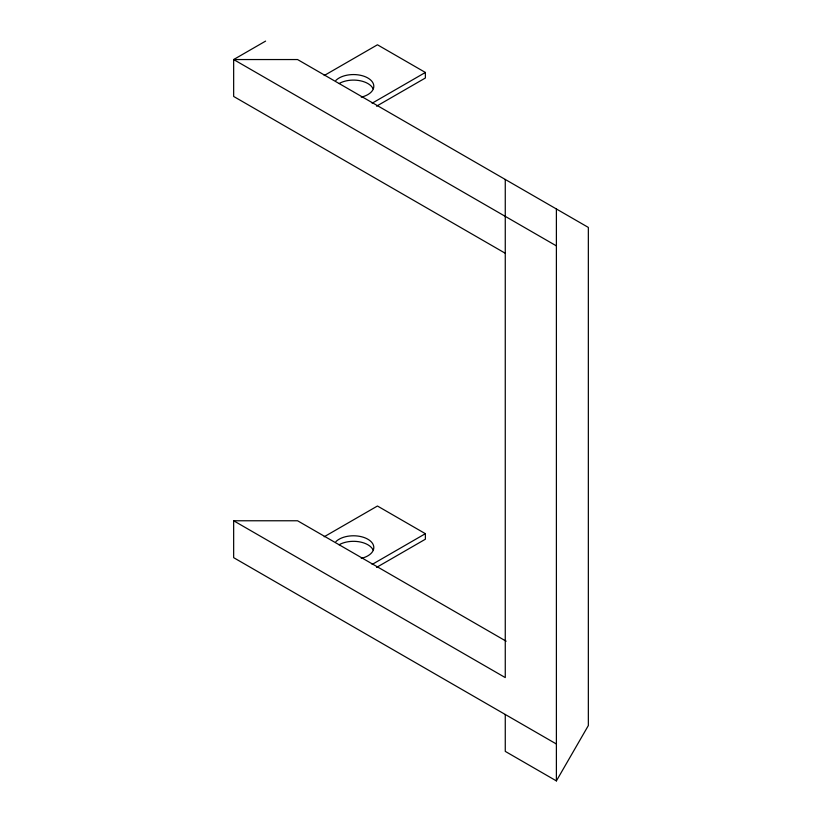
<?xml version="1.0" encoding="UTF-8"?>
<svg xmlns="http://www.w3.org/2000/svg" width="822" height="822" viewBox="0 0 822 822"><rect width="100%" height="100%" fill="white"/><g stroke="black" fill="none" stroke-linecap="round" stroke-linejoin="round"><path stroke-width="1.23" d="M505.263 714.482L505.263 751.38L556.391 780.9L588.347 725.549L588.347 227.427L297.564 59.544L233.654 59.544L233.654 96.451L505.263 253.258M265.609 41.1L233.654 59.544L556.391 245.881M324.187 75.542L377.452 44.789L425.375 72.459L425.375 77.998L376.558 106.182M372.119 103.212L425.375 72.459M324.187 536.766L377.452 506.013L425.375 533.683L425.375 539.222L376.558 567.406M372.119 564.437L425.375 533.683M556.391 744.002L233.654 557.665L233.654 520.768L297.564 520.768L506.157 641.201M233.654 520.768L505.263 677.585L505.263 179.463M556.391 208.983L556.391 780.9M339.106 544.76A20.334 11.744 0 0 1 373.126 550.021M335.869 541.657A20.334 11.744 0 0 1 368.77 539.787A20.334 11.744 0 0 1 361.269 558.374M339.106 83.536A20.334 11.744 0 0 1 373.126 88.797M335.869 80.433A20.334 11.744 0 0 1 368.77 78.563A20.334 11.744 0 0 1 361.269 97.15"/></g></svg>
